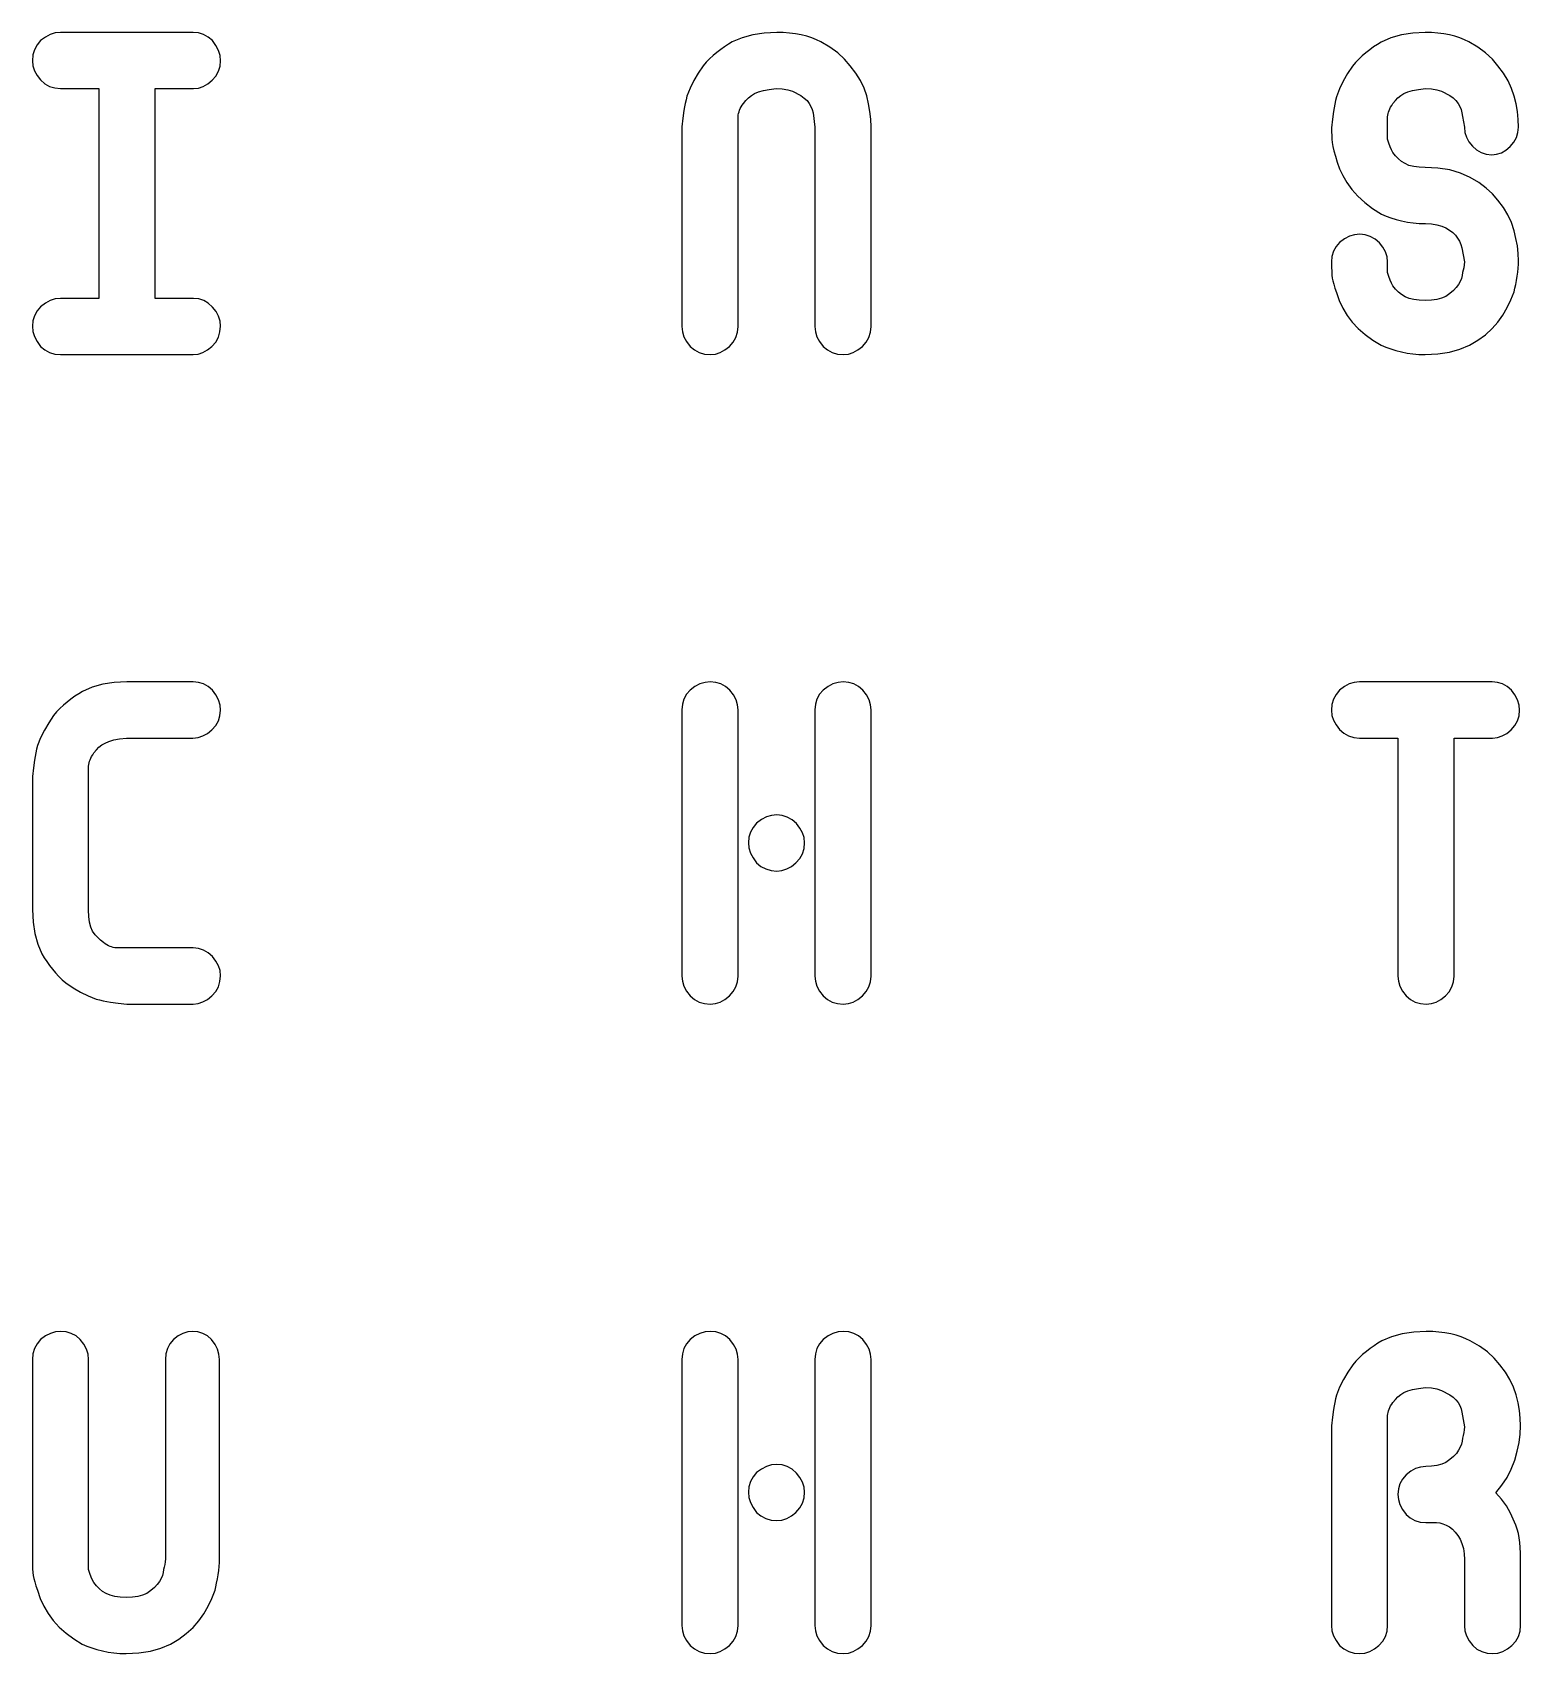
# Model space of a CAD drawing. Header units: metres. Extents: x -3 to 203, y -205 to 5.
# Drawn here: x 156.9 to 202.72, y -204.84 to -154.92 of the extents above; entities that cross this region are included whole.
import ezdxf

# ---------------------------------------------------------------- set-up
doc = ezdxf.new("R2010")
doc.units = ezdxf.units.M

msp = doc.modelspace()

# ---------------------------------------------------------------- linework, layer by layer
for p, q in [((157.151, -155.177), (157.042, -155.31)), ((157.299, -155.066), (157.151, -155.177)), ((157.45, -154.987), (157.299, -155.066)), ((157.604, -154.94), (157.45, -154.987)), ((157.762, -154.924), (157.604, -154.94)), ((161.846, -154.924), (157.762, -154.924)), ((162.013, -154.94), (161.846, -154.924)), ((162.169, -154.987), (162.013, -154.94)), ((162.312, -155.066), (162.169, -154.987)), ((162.443, -155.177), (162.312, -155.066)), ((162.552, -155.326), (162.443, -155.177)), ((178.451, -155.216), (178.332, -155.288)), ((178.751, -155.088), (178.451, -155.216)), ((179.08, -154.997), (178.751, -155.088)), ((179.436, -154.942), (179.08, -154.997)), ((179.82, -154.924), (179.436, -154.942)), ((180.019, -154.929), (179.82, -154.924)), ((180.211, -154.943), (180.019, -154.929)), ((180.396, -154.967), (180.211, -154.943)), ((180.574, -155.001), (180.396, -154.967)), ((180.742, -155.043), (180.574, -155.001)), ((180.899, -155.093), (180.742, -155.043)), ((181.043, -155.15), (180.899, -155.093)), ((181.175, -155.216), (181.043, -155.15)), ((181.457, -155.377), (181.175, -155.216)), ((198.434, -155.219), (198.316, -155.292)), ((198.731, -155.09), (198.434, -155.219)), ((199.056, -154.998), (198.731, -155.09)), ((199.408, -154.942), (199.056, -154.998)), ((199.788, -154.924), (199.408, -154.942)), ((199.984, -154.929), (199.788, -154.924)), ((200.174, -154.943), (199.984, -154.929)), ((200.357, -154.967), (200.174, -154.943)), ((200.533, -155.001), (200.357, -154.967)), ((200.7, -155.043), (200.533, -155.001)), ((200.855, -155.093), (200.7, -155.043)), ((200.997, -155.151), (200.855, -155.093)), ((201.128, -155.217), (200.997, -155.151)), ((201.407, -155.378), (201.128, -155.217)), ((156.917, -155.619), (156.901, -155.795)), ((156.963, -155.458), (156.917, -155.619)), ((157.042, -155.31), (156.963, -155.458)), ((162.63, -155.479), (162.552, -155.326)), ((162.677, -155.635), (162.63, -155.479)), ((162.693, -155.795), (162.677, -155.635)), ((177.753, -155.74), (177.651, -155.844)), ((177.861, -155.639), (177.753, -155.74)), ((177.976, -155.543), (177.861, -155.639)), ((178.095, -155.452), (177.976, -155.543)), ((178.214, -155.367), (178.095, -155.452)), ((178.332, -155.288), (178.214, -155.367)), ((181.702, -155.553), (181.457, -155.377)), ((181.911, -155.746), (181.702, -155.553)), ((182.083, -155.954), (181.911, -155.746)), ((197.743, -155.748), (197.643, -155.854)), ((197.85, -155.647), (197.743, -155.748)), ((197.964, -155.55), (197.85, -155.647)), ((198.081, -155.458), (197.964, -155.55)), ((198.199, -155.372), (198.081, -155.458)), ((198.316, -155.292), (198.199, -155.372)), ((201.649, -155.555), (201.407, -155.378)), ((201.856, -155.748), (201.649, -155.555)), ((202.026, -155.956), (201.856, -155.748)), ((156.901, -155.795), (156.917, -155.953)), ((156.917, -155.953), (156.964, -156.104)), ((156.964, -156.104), (157.042, -156.248)), ((157.042, -156.248), (157.152, -156.385)), ((162.546, -156.266), (162.628, -156.121)), ((162.628, -156.121), (162.677, -155.964)), ((162.677, -155.964), (162.693, -155.795)), ((177.405, -156.179), (177.271, -156.409)), ((177.557, -155.954), (177.405, -156.179)), ((177.651, -155.844), (177.557, -155.954)), ((182.256, -156.178), (182.083, -155.954)), ((182.399, -156.408), (182.256, -156.178)), ((197.4, -156.191), (197.267, -156.424)), ((197.55, -155.964), (197.4, -156.191)), ((197.643, -155.854), (197.55, -155.964)), ((202.197, -156.181), (202.026, -155.956)), ((202.338, -156.412), (202.197, -156.181)), ((157.152, -156.385), (157.284, -156.502)), ((157.284, -156.502), (157.431, -156.585)), ((157.431, -156.585), (157.591, -156.635)), ((157.591, -156.635), (157.765, -156.652)), ((157.765, -156.652), (158.949, -156.652)), ((158.949, -156.652), (158.949, -163.116)), ((160.677, -163.116), (160.677, -156.652)), ((160.677, -156.652), (161.856, -156.652)), ((161.856, -156.652), (162.01, -156.636)), ((162.01, -156.636), (162.158, -156.589)), ((162.158, -156.589), (162.298, -156.509)), ((162.298, -156.509), (162.432, -156.399)), ((162.432, -156.399), (162.546, -156.266)), ((177.154, -156.645), (177.055, -156.886)), ((177.271, -156.409), (177.154, -156.645)), ((179.258, -156.754), (179.408, -156.711)), ((179.408, -156.711), (179.591, -156.677)), ((179.591, -156.677), (179.806, -156.652)), ((179.806, -156.652), (179.992, -156.661)), ((179.992, -156.661), (180.16, -156.69)), ((180.16, -156.69), (180.308, -156.738)), ((180.308, -156.738), (180.561, -156.871)), ((182.511, -156.641), (182.399, -156.408)), ((182.592, -156.879), (182.511, -156.641)), ((197.151, -156.662), (197.053, -156.905)), ((197.267, -156.424), (197.151, -156.662)), ((199.252, -156.755), (199.401, -156.712)), ((199.401, -156.712), (199.582, -156.677)), ((199.582, -156.677), (199.795, -156.652)), ((199.795, -156.652), (199.98, -156.661)), ((199.98, -156.661), (200.145, -156.69)), ((200.145, -156.69), (200.292, -156.738)), ((200.292, -156.738), (200.542, -156.87)), ((202.449, -156.646), (202.338, -156.412)), ((202.53, -156.885), (202.449, -156.646)), ((176.983, -157.219), (176.964, -157.331)), ((177.004, -157.108), (176.983, -157.219)), ((177.028, -156.997), (177.004, -157.108)), ((177.055, -156.886), (177.028, -156.997)), ((178.698, -157.269), (178.725, -157.218)), ((178.725, -157.218), (178.758, -157.164)), ((178.758, -157.164), (178.797, -157.11)), ((178.797, -157.11), (178.871, -157.018)), ((178.871, -157.018), (178.953, -156.937)), ((178.953, -156.937), (179.042, -156.865)), ((179.042, -156.865), (179.14, -156.805)), ((179.14, -156.805), (179.258, -156.754)), ((180.561, -156.871), (180.666, -156.944)), ((180.666, -156.944), (180.753, -157.024)), ((180.753, -157.024), (180.822, -157.111)), ((180.822, -157.111), (180.875, -157.203)), ((180.875, -157.203), (180.915, -157.301)), ((182.65, -157.118), (182.592, -156.879)), ((182.692, -157.357), (182.65, -157.118)), ((196.982, -157.242), (196.963, -157.355)), ((197.003, -157.13), (196.982, -157.242)), ((197.027, -157.017), (197.003, -157.13)), ((197.053, -156.905), (197.027, -157.017)), ((198.697, -157.276), (198.724, -157.225)), ((198.724, -157.225), (198.757, -157.171)), ((198.757, -157.171), (198.796, -157.116)), ((198.796, -157.116), (198.869, -157.023)), ((198.869, -157.023), (198.95, -156.94)), ((198.95, -156.94), (199.038, -156.868)), ((199.038, -156.868), (199.135, -156.807)), ((199.135, -156.807), (199.252, -156.755)), ((200.542, -156.87), (200.646, -156.943)), ((200.646, -156.943), (200.733, -157.023)), ((200.733, -157.023), (200.801, -157.11)), ((200.801, -157.11), (200.853, -157.202)), ((200.853, -157.202), (200.893, -157.3)), ((202.587, -157.125), (202.53, -156.885)), ((202.628, -157.364), (202.587, -157.125)), ((176.931, -157.568), (176.901, -157.832)), ((176.964, -157.331), (176.931, -157.568)), ((178.629, -157.513), (178.637, -157.464)), ((178.629, -163.983), (178.629, -157.513)), ((178.637, -157.464), (178.648, -157.416)), ((178.648, -157.416), (178.662, -157.367)), ((178.662, -157.367), (178.678, -157.319)), ((178.678, -157.319), (178.698, -157.269)), ((180.915, -157.301), (180.941, -157.404)), ((180.941, -157.404), (180.997, -157.846)), ((182.717, -157.595), (182.692, -157.357)), ((182.725, -157.832), (182.717, -157.595)), ((196.93, -157.594), (196.901, -157.861)), ((196.963, -157.355), (196.93, -157.594)), ((198.629, -157.523), (198.637, -157.474)), ((198.629, -158.212), (198.629, -157.523)), ((198.637, -157.474), (198.648, -157.425)), ((198.648, -157.425), (198.661, -157.376)), ((198.661, -157.376), (198.677, -157.327)), ((198.677, -157.327), (198.697, -157.276)), ((200.893, -157.3), (200.919, -157.403)), ((200.919, -157.403), (200.933, -157.512)), ((200.933, -157.512), (200.997, -157.845)), ((202.653, -157.602), (202.628, -157.364)), ((202.661, -157.84), (202.653, -157.602)), ((176.901, -157.832), (176.901, -163.981)), ((180.997, -157.846), (180.997, -163.983)), ((182.725, -163.981), (182.725, -157.832)), ((196.901, -157.861), (196.903, -157.984)), ((196.903, -157.984), (196.908, -158.102)), ((196.908, -158.102), (196.916, -158.213)), ((196.916, -158.213), (196.928, -158.318)), ((198.665, -158.337), (198.629, -158.212)), ((200.997, -157.845), (201.012, -158.001)), ((201.012, -158.001), (201.058, -158.15)), ((201.058, -158.15), (201.134, -158.292)), ((202.516, -158.308), (202.597, -158.164)), ((202.597, -158.164), (202.645, -158.008)), ((202.645, -158.008), (202.661, -157.84)), ((196.928, -158.318), (196.948, -158.432)), ((196.948, -158.432), (196.978, -158.57)), ((196.978, -158.57), (197.021, -158.734)), ((197.021, -158.734), (197.074, -158.922)), ((198.705, -158.447), (198.665, -158.337)), ((198.748, -158.541), (198.705, -158.447)), ((198.795, -158.62), (198.748, -158.541)), ((198.875, -158.726), (198.795, -158.62)), ((198.964, -158.819), (198.875, -158.726)), ((201.134, -158.292), (201.24, -158.428)), ((201.24, -158.428), (201.369, -158.543)), ((201.369, -158.543), (201.511, -158.625)), ((201.511, -158.625), (201.667, -158.674)), ((201.667, -158.674), (201.836, -158.691)), ((201.836, -158.691), (201.988, -158.675)), ((201.988, -158.675), (202.133, -158.628)), ((202.133, -158.628), (202.272, -158.55)), ((202.272, -158.55), (202.404, -158.44)), ((202.404, -158.44), (202.516, -158.308)), ((197.074, -158.922), (197.147, -159.124)), ((197.147, -159.124), (197.247, -159.331)), ((199.061, -158.898), (198.964, -158.819)), ((199.167, -158.965), (199.061, -158.898)), ((199.289, -159.017), (199.167, -158.965)), ((199.433, -159.054), (199.289, -159.017)), ((199.6, -159.076), (199.433, -159.054)), ((199.789, -159.084), (199.6, -159.076)), ((200.181, -159.103), (199.789, -159.084)), ((200.542, -159.16), (200.181, -159.103)), ((200.871, -159.255), (200.542, -159.16)), ((197.247, -159.331), (197.375, -159.542)), ((197.375, -159.542), (197.531, -159.758)), ((201.17, -159.388), (200.871, -159.255)), ((201.436, -159.546), (201.17, -159.388)), ((201.667, -159.716), (201.436, -159.546)), ((201.864, -159.898), (201.667, -159.716)), ((197.531, -159.758), (197.715, -159.969)), ((197.715, -159.969), (197.928, -160.165)), ((197.928, -160.165), (198.169, -160.348)), ((202.026, -160.092), (201.864, -159.898)), ((202.197, -160.311), (202.026, -160.092)), ((198.169, -160.348), (198.439, -160.517)), ((198.439, -160.517), (198.582, -160.577)), ((198.582, -160.577), (198.733, -160.632)), ((198.733, -160.632), (198.893, -160.683)), ((198.893, -160.683), (199.062, -160.728)), ((199.062, -160.728), (199.238, -160.764)), ((202.337, -160.541), (202.197, -160.311)), ((202.445, -160.781), (202.337, -160.541)), ((197.456, -161.202), (197.303, -161.28)), ((197.612, -161.155), (197.456, -161.202)), ((197.772, -161.14), (197.612, -161.155)), ((197.941, -161.156), (197.772, -161.14)), ((198.098, -161.206), (197.941, -161.156)), ((198.243, -161.288), (198.098, -161.206)), ((199.238, -160.764), (199.419, -160.791)), ((199.419, -160.791), (199.605, -160.806)), ((199.605, -160.806), (199.797, -160.812)), ((199.797, -160.812), (199.982, -160.82)), ((199.982, -160.82), (200.148, -160.845)), ((200.148, -160.845), (200.297, -160.886)), ((200.297, -160.886), (200.427, -160.944)), ((200.427, -160.944), (200.54, -161.013)), ((200.54, -161.013), (200.638, -161.089)), ((200.638, -161.089), (200.72, -161.172)), ((200.72, -161.172), (200.787, -161.262)), ((202.523, -161.032), (202.445, -160.781)), ((202.583, -161.265), (202.523, -161.032)), ((196.964, -161.664), (196.917, -161.819)), ((197.043, -161.521), (196.964, -161.664)), ((197.154, -161.39), (197.043, -161.521)), ((197.303, -161.28), (197.154, -161.39)), ((198.376, -161.404), (198.243, -161.288)), ((198.487, -161.539), (198.376, -161.404)), ((198.566, -161.681), (198.487, -161.539)), ((198.613, -161.831), (198.566, -161.681)), ((200.787, -161.262), (200.84, -161.356)), ((200.84, -161.356), (200.882, -161.454)), ((200.882, -161.454), (200.913, -161.553)), ((200.913, -161.553), (200.997, -161.989)), ((202.626, -161.497), (202.583, -161.265)), ((202.652, -161.728), (202.626, -161.497)), ((202.661, -161.957), (202.652, -161.728)), ((196.917, -161.819), (196.901, -161.987)), ((196.901, -161.987), (196.903, -162.149)), ((196.903, -162.149), (196.908, -162.287)), ((198.629, -161.987), (198.613, -161.831)), ((198.629, -162.321), (198.629, -161.987)), ((200.981, -162.169), (200.961, -162.248)), ((200.993, -162.082), (200.981, -162.169)), ((200.997, -161.989), (200.993, -162.082)), ((202.637, -162.303), (202.65, -162.179)), ((202.65, -162.179), (202.658, -162.064)), ((202.658, -162.064), (202.661, -161.957)), ((196.908, -162.287), (196.916, -162.401)), ((196.916, -162.401), (196.928, -162.492)), ((196.928, -162.492), (196.946, -162.578)), ((196.946, -162.578), (196.973, -162.68)), ((196.973, -162.68), (197.009, -162.799)), ((198.665, -162.444), (198.629, -162.321)), ((198.705, -162.553), (198.665, -162.444)), ((198.749, -162.645), (198.705, -162.553)), ((198.796, -162.723), (198.749, -162.645)), ((198.876, -162.827), (198.796, -162.723)), ((200.815, -162.688), (200.746, -162.781)), ((200.867, -162.595), (200.815, -162.688)), ((200.903, -162.502), (200.867, -162.595)), ((200.925, -162.411), (200.903, -162.502)), ((200.933, -162.321), (200.925, -162.411)), ((200.961, -162.248), (200.933, -162.321)), ((202.549, -162.802), (202.574, -162.687)), ((202.574, -162.687), (202.598, -162.564)), ((202.598, -162.564), (202.619, -162.434)), ((202.619, -162.434), (202.637, -162.303)), ((157.451, -163.179), (157.3, -163.258)), ((157.606, -163.132), (157.451, -163.179)), ((157.765, -163.116), (157.606, -163.132)), ((158.949, -163.116), (157.765, -163.116)), ((161.856, -163.116), (160.677, -163.116)), ((162.021, -163.132), (161.856, -163.116)), ((162.175, -163.182), (162.021, -163.132)), ((162.316, -163.266), (162.175, -163.182)), ((197.009, -162.799), (197.053, -162.935)), ((197.053, -162.935), (197.141, -163.181)), ((197.141, -163.181), (197.251, -163.415)), ((198.965, -162.918), (198.876, -162.827)), ((199.063, -162.996), (198.965, -162.918)), ((199.17, -163.062), (199.063, -162.996)), ((199.292, -163.113), (199.17, -163.062)), ((199.437, -163.15), (199.292, -163.113)), ((199.605, -163.172), (199.437, -163.15)), ((199.795, -163.18), (199.605, -163.172)), ((199.98, -163.172), (199.795, -163.18)), ((200.145, -163.148), (199.98, -163.172)), ((200.292, -163.109), (200.145, -163.148)), ((200.419, -163.055), (200.292, -163.109)), ((200.548, -162.964), (200.419, -163.055)), ((200.657, -162.873), (200.548, -162.964)), ((200.746, -162.781), (200.657, -162.873)), ((202.315, -163.398), (202.429, -163.16)), ((202.429, -163.16), (202.523, -162.91)), ((202.523, -162.91), (202.549, -162.802)), ((156.964, -163.646), (156.917, -163.803)), ((157.042, -163.501), (156.964, -163.646)), ((157.152, -163.369), (157.042, -163.501)), ((157.3, -163.258), (157.152, -163.369)), ((162.446, -163.383), (162.316, -163.266)), ((162.554, -163.52), (162.446, -163.383)), ((162.631, -163.664), (162.554, -163.52)), ((162.677, -163.815), (162.631, -163.664)), ((197.251, -163.415), (197.386, -163.638)), ((197.386, -163.638), (197.543, -163.849)), ((202.025, -163.843), (202.18, -163.626)), ((202.18, -163.626), (202.315, -163.398)), ((156.917, -163.803), (156.901, -163.973)), ((156.901, -163.973), (156.917, -164.132)), ((156.917, -164.132), (156.963, -164.289)), ((162.627, -164.31), (162.676, -164.148)), ((162.676, -164.148), (162.693, -163.973)), ((162.693, -163.973), (162.677, -163.815)), ((176.901, -163.981), (176.917, -164.139)), ((176.917, -164.139), (176.964, -164.294)), ((178.562, -164.316), (178.612, -164.156)), ((178.612, -164.156), (178.629, -163.983)), ((180.997, -163.983), (181.013, -164.141)), ((181.013, -164.141), (181.06, -164.295)), ((182.658, -164.315), (182.708, -164.155)), ((182.708, -164.155), (182.725, -163.981)), ((197.543, -163.849), (197.726, -164.046)), ((197.726, -164.046), (197.935, -164.23)), ((197.935, -164.23), (198.171, -164.401)), ((201.407, -164.401), (201.64, -164.231)), ((201.64, -164.231), (201.846, -164.045)), ((201.846, -164.045), (202.025, -163.843)), ((156.963, -164.289), (157.042, -164.441)), ((157.042, -164.441), (157.151, -164.591)), ((157.151, -164.591), (157.283, -164.701)), ((157.283, -164.701), (157.429, -164.78)), ((162.151, -164.78), (162.293, -164.701)), ((162.293, -164.701), (162.429, -164.591)), ((162.429, -164.591), (162.544, -164.457)), ((162.544, -164.457), (162.627, -164.31)), ((176.964, -164.294), (177.043, -164.446)), ((177.043, -164.446), (177.154, -164.594)), ((177.154, -164.594), (177.287, -164.703)), ((177.287, -164.703), (177.435, -164.781)), ((178.081, -164.781), (178.225, -164.703)), ((178.225, -164.703), (178.362, -164.594)), ((178.362, -164.594), (178.479, -164.462)), ((178.479, -164.462), (178.562, -164.316)), ((181.06, -164.295), (181.139, -164.446)), ((181.139, -164.446), (181.25, -164.594)), ((181.25, -164.594), (181.383, -164.703)), ((181.383, -164.703), (181.531, -164.781)), ((182.177, -164.781), (182.321, -164.703)), ((182.321, -164.703), (182.458, -164.594)), ((182.458, -164.594), (182.575, -164.461)), ((182.575, -164.461), (182.658, -164.315)), ((198.171, -164.401), (198.434, -164.558)), ((198.434, -164.558), (198.576, -164.616)), ((198.576, -164.616), (198.727, -164.67)), ((198.727, -164.67), (198.887, -164.718)), ((198.887, -164.718), (199.055, -164.762)), ((200.535, -164.771), (200.858, -164.681)), ((200.858, -164.681), (201.148, -164.554)), ((201.148, -164.554), (201.407, -164.401)), ((157.429, -164.78), (157.588, -164.828)), ((157.588, -164.828), (157.762, -164.844)), ((157.762, -164.844), (161.846, -164.844)), ((161.846, -164.844), (162.002, -164.828)), ((162.002, -164.828), (162.151, -164.78)), ((177.435, -164.781), (177.596, -164.828)), ((177.596, -164.828), (177.772, -164.844)), ((177.772, -164.844), (177.93, -164.828)), ((177.93, -164.828), (178.081, -164.781)), ((181.531, -164.781), (181.692, -164.828)), ((181.692, -164.828), (181.868, -164.844)), ((181.868, -164.844), (182.026, -164.828)), ((182.026, -164.828), (182.177, -164.781)), ((199.055, -164.762), (199.23, -164.798)), ((199.23, -164.798), (199.411, -164.823)), ((199.411, -164.823), (199.597, -164.839)), ((199.597, -164.839), (199.788, -164.844)), ((199.788, -164.844), (200.178, -164.826)), ((200.178, -164.826), (200.535, -164.771)), ((158.443, -175.216), (158.325, -175.288)), ((158.741, -175.088), (158.443, -175.216)), ((159.068, -174.997), (158.741, -175.088)), ((159.422, -174.942), (159.068, -174.997)), ((159.804, -174.924), (159.422, -174.942)), ((161.846, -174.924), (159.804, -174.924)), ((162.013, -174.94), (161.846, -174.924)), ((162.169, -174.987), (162.013, -174.94)), ((162.312, -175.066), (162.169, -174.987)), ((162.443, -175.177), (162.312, -175.066)), ((162.552, -175.326), (162.443, -175.177)), ((177.154, -175.174), (177.043, -175.306)), ((177.303, -175.064), (177.154, -175.174)), ((177.456, -174.986), (177.303, -175.064)), ((177.612, -174.939), (177.456, -174.986)), ((177.772, -174.924), (177.612, -174.939)), ((177.941, -174.939), (177.772, -174.924)), ((178.098, -174.986), (177.941, -174.939)), ((178.243, -175.064), (178.098, -174.986)), ((178.376, -175.174), (178.243, -175.064)), ((178.487, -175.322), (178.376, -175.174)), ((181.25, -175.174), (181.139, -175.306)), ((181.399, -175.064), (181.25, -175.174)), ((181.552, -174.986), (181.399, -175.064)), ((181.708, -174.939), (181.552, -174.986)), ((181.868, -174.924), (181.708, -174.939)), ((182.037, -174.939), (181.868, -174.924)), ((182.194, -174.986), (182.037, -174.939)), ((182.339, -175.064), (182.194, -174.986)), ((182.472, -175.174), (182.339, -175.064)), ((182.583, -175.322), (182.472, -175.174)), ((197.151, -175.177), (197.042, -175.31)), ((197.299, -175.066), (197.151, -175.177)), ((197.45, -174.987), (197.299, -175.066)), ((197.604, -174.94), (197.45, -174.987)), ((197.762, -174.924), (197.604, -174.94)), ((201.846, -174.924), (197.762, -174.924)), ((202.013, -174.94), (201.846, -174.924)), ((202.169, -174.987), (202.013, -174.94)), ((202.312, -175.066), (202.169, -174.987)), ((202.443, -175.177), (202.312, -175.066)), ((202.552, -175.326), (202.443, -175.177)), ((157.855, -175.639), (157.748, -175.74)), ((157.97, -175.543), (157.855, -175.639)), ((158.088, -175.452), (157.97, -175.543)), ((158.207, -175.367), (158.088, -175.452)), ((158.325, -175.288), (158.207, -175.367)), ((162.63, -175.479), (162.552, -175.326)), ((162.677, -175.635), (162.63, -175.479)), ((162.693, -175.795), (162.677, -175.635)), ((176.917, -175.613), (176.901, -175.787)), ((176.964, -175.453), (176.917, -175.613)), ((177.043, -175.306), (176.964, -175.453)), ((178.566, -175.474), (178.487, -175.322)), ((178.613, -175.628), (178.566, -175.474)), ((178.629, -175.787), (178.613, -175.628)), ((181.013, -175.613), (180.997, -175.787)), ((181.06, -175.453), (181.013, -175.613)), ((181.139, -175.306), (181.06, -175.453)), ((182.662, -175.474), (182.583, -175.322)), ((182.709, -175.628), (182.662, -175.474)), ((182.725, -175.787), (182.709, -175.628)), ((196.917, -175.619), (196.901, -175.795)), ((196.963, -175.458), (196.917, -175.619)), ((197.042, -175.31), (196.963, -175.458)), ((202.63, -175.479), (202.552, -175.326)), ((202.677, -175.635), (202.63, -175.479)), ((202.693, -175.795), (202.677, -175.635)), ((157.403, -176.179), (157.269, -176.409)), ((157.554, -175.954), (157.403, -176.179)), ((157.647, -175.844), (157.554, -175.954)), ((157.748, -175.74), (157.647, -175.844)), ((162.544, -176.266), (162.627, -176.121)), ((162.627, -176.121), (162.676, -175.964)), ((162.676, -175.964), (162.693, -175.795)), ((176.901, -175.787), (176.901, -183.981)), ((178.629, -183.981), (178.629, -175.787)), ((180.997, -175.787), (180.997, -183.981)), ((182.725, -183.981), (182.725, -175.787)), ((196.901, -175.795), (196.917, -175.953)), ((196.917, -175.953), (196.964, -176.104)), ((196.964, -176.104), (197.042, -176.248)), ((202.546, -176.266), (202.628, -176.121)), ((202.628, -176.121), (202.677, -175.964)), ((202.677, -175.964), (202.693, -175.795)), ((157.153, -176.645), (157.054, -176.886)), ((157.269, -176.409), (157.153, -176.645)), ((159.254, -176.754), (159.403, -176.711)), ((159.403, -176.711), (159.584, -176.677)), ((159.584, -176.677), (159.798, -176.652)), ((159.798, -176.652), (161.844, -176.652)), ((161.844, -176.652), (162, -176.636)), ((162, -176.636), (162.15, -176.589)), ((162.15, -176.589), (162.292, -176.509)), ((162.292, -176.509), (162.428, -176.399)), ((162.428, -176.399), (162.544, -176.266)), ((197.042, -176.248), (197.152, -176.385)), ((197.152, -176.385), (197.284, -176.502)), ((197.284, -176.502), (197.431, -176.585)), ((197.431, -176.585), (197.591, -176.635)), ((197.591, -176.635), (197.765, -176.652)), ((197.765, -176.652), (198.949, -176.652)), ((198.949, -176.652), (198.949, -183.983)), ((200.677, -183.983), (200.677, -176.652)), ((200.677, -176.652), (201.856, -176.652)), ((201.856, -176.652), (202.01, -176.636)), ((202.01, -176.636), (202.158, -176.589)), ((202.158, -176.589), (202.298, -176.509)), ((202.298, -176.509), (202.432, -176.399)), ((202.432, -176.399), (202.546, -176.266)), ((157.003, -177.108), (156.982, -177.219)), ((157.027, -176.997), (157.003, -177.108)), ((157.054, -176.886), (157.027, -176.997)), ((158.725, -177.219), (158.757, -177.165)), ((158.757, -177.165), (158.796, -177.111)), ((158.796, -177.111), (158.869, -177.019)), ((158.869, -177.019), (158.951, -176.937)), ((158.951, -176.937), (159.04, -176.866)), ((159.04, -176.866), (159.137, -176.805)), ((159.137, -176.805), (159.254, -176.754)), ((156.93, -177.568), (156.901, -177.832)), ((156.963, -177.331), (156.93, -177.568)), ((156.982, -177.219), (156.963, -177.331)), ((158.629, -177.514), (158.637, -177.465)), ((158.629, -181.948), (158.629, -177.514)), ((158.637, -177.465), (158.648, -177.417)), ((158.648, -177.417), (158.662, -177.368)), ((158.662, -177.368), (158.678, -177.32)), ((158.678, -177.32), (158.698, -177.27)), ((158.698, -177.27), (158.725, -177.219)), ((156.901, -177.832), (156.901, -181.936)), ((179.351, -179.162), (179.202, -179.273)), ((179.504, -179.083), (179.351, -179.162)), ((179.66, -179.036), (179.504, -179.083)), ((179.82, -179.02), (179.66, -179.036)), ((179.989, -179.036), (179.82, -179.02)), ((180.146, -179.087), (179.989, -179.036)), ((180.291, -179.17), (180.146, -179.087)), ((180.424, -179.287), (180.291, -179.17)), ((178.965, -179.707), (178.949, -179.877)), ((179.012, -179.55), (178.965, -179.707)), ((179.091, -179.405), (179.012, -179.55)), ((179.202, -179.273), (179.091, -179.405)), ((180.535, -179.424), (180.424, -179.287)), ((180.614, -179.568), (180.535, -179.424)), ((180.661, -179.719), (180.614, -179.568)), ((178.949, -179.877), (178.965, -180.036)), ((178.965, -180.036), (179.012, -180.193)), ((179.012, -180.193), (179.091, -180.345)), ((180.61, -180.214), (180.66, -180.052)), ((180.66, -180.052), (180.677, -179.877)), ((180.677, -179.877), (180.661, -179.719)), ((179.091, -180.345), (179.202, -180.495)), ((179.202, -180.495), (179.335, -180.605)), ((179.335, -180.605), (179.483, -180.684)), ((179.483, -180.684), (179.644, -180.732)), ((179.978, -180.732), (180.129, -180.684)), ((180.129, -180.684), (180.273, -180.605)), ((180.273, -180.605), (180.41, -180.495)), ((180.41, -180.495), (180.527, -180.361)), ((180.527, -180.361), (180.61, -180.214)), ((179.644, -180.732), (179.82, -180.748)), ((179.82, -180.748), (179.978, -180.732)), ((156.901, -181.936), (156.919, -182.318)), ((158.637, -182.145), (158.629, -181.948)), ((158.66, -182.32), (158.637, -182.145)), ((156.919, -182.318), (156.974, -182.673)), ((156.974, -182.673), (157.065, -183)), ((158.699, -182.472), (158.66, -182.32)), ((158.753, -182.602), (158.699, -182.472)), ((158.831, -182.707), (158.753, -182.602)), ((158.912, -182.799), (158.831, -182.707)), ((157.065, -183), (157.193, -183.3)), ((158.997, -182.88), (158.912, -182.799)), ((159.085, -182.949), (158.997, -182.88)), ((159.139, -182.988), (159.085, -182.949)), ((159.192, -183.02), (159.139, -182.988)), ((159.243, -183.047), (159.192, -183.02)), ((159.292, -183.068), (159.243, -183.047)), ((159.34, -183.083), (159.292, -183.068)), ((159.389, -183.097), (159.34, -183.083)), ((159.437, -183.107), (159.389, -183.097)), ((159.486, -183.116), (159.437, -183.107)), ((161.85, -183.116), (159.486, -183.116)), ((162.016, -183.132), (161.85, -183.116)), ((162.171, -183.182), (162.016, -183.132)), ((162.313, -183.266), (162.171, -183.182)), ((157.193, -183.3), (157.265, -183.418)), ((157.265, -183.418), (157.344, -183.536)), ((157.344, -183.536), (157.428, -183.654)), ((157.428, -183.654), (157.519, -183.773)), ((162.444, -183.383), (162.313, -183.266)), ((162.553, -183.52), (162.444, -183.383)), ((162.631, -183.664), (162.553, -183.52)), ((162.677, -183.815), (162.631, -183.664)), ((157.519, -183.773), (157.615, -183.887)), ((157.615, -183.887), (157.715, -183.995)), ((157.715, -183.995), (157.82, -184.096)), ((157.82, -184.096), (157.929, -184.19)), ((157.929, -184.19), (158.154, -184.341)), ((162.627, -184.31), (162.676, -184.148)), ((162.676, -184.148), (162.693, -183.973)), ((162.693, -183.973), (162.677, -183.815)), ((176.901, -183.981), (176.917, -184.139)), ((176.917, -184.139), (176.964, -184.294)), ((178.562, -184.315), (178.612, -184.155)), ((178.612, -184.155), (178.629, -183.981)), ((180.997, -183.981), (181.013, -184.139)), ((181.013, -184.139), (181.06, -184.294)), ((182.658, -184.315), (182.708, -184.155)), ((182.708, -184.155), (182.725, -183.981)), ((198.949, -183.983), (198.965, -184.141)), ((198.965, -184.141), (199.012, -184.295)), ((200.61, -184.316), (200.66, -184.156)), ((200.66, -184.156), (200.677, -183.983)), ((158.154, -184.341), (158.383, -184.475)), ((158.383, -184.475), (158.619, -184.592)), ((158.619, -184.592), (158.859, -184.691)), ((158.859, -184.691), (158.97, -184.717)), ((162.151, -184.78), (162.293, -184.701)), ((162.293, -184.701), (162.429, -184.591)), ((162.429, -184.591), (162.544, -184.457)), ((162.544, -184.457), (162.627, -184.31)), ((176.964, -184.294), (177.043, -184.446)), ((177.043, -184.446), (177.154, -184.594)), ((177.154, -184.594), (177.287, -184.703)), ((177.287, -184.703), (177.435, -184.781)), ((178.081, -184.781), (178.225, -184.703)), ((178.225, -184.703), (178.362, -184.594)), ((178.362, -184.594), (178.479, -184.461)), ((178.479, -184.461), (178.562, -184.315)), ((181.06, -184.294), (181.139, -184.446)), ((181.139, -184.446), (181.25, -184.594)), ((181.25, -184.594), (181.383, -184.703)), ((181.383, -184.703), (181.531, -184.781)), ((182.177, -184.781), (182.321, -184.703)), ((182.321, -184.703), (182.458, -184.594)), ((182.458, -184.594), (182.575, -184.461)), ((182.575, -184.461), (182.658, -184.315)), ((199.012, -184.295), (199.091, -184.446)), ((199.091, -184.446), (199.202, -184.594)), ((199.202, -184.594), (199.335, -184.703)), ((199.335, -184.703), (199.483, -184.781)), ((200.129, -184.781), (200.273, -184.703)), ((200.273, -184.703), (200.41, -184.594)), ((200.41, -184.594), (200.527, -184.462)), ((200.527, -184.462), (200.61, -184.316)), ((158.97, -184.717), (159.082, -184.741)), ((159.082, -184.741), (159.193, -184.763)), ((159.193, -184.763), (159.304, -184.782)), ((159.304, -184.782), (159.54, -184.814)), ((159.54, -184.814), (159.804, -184.844)), ((159.804, -184.844), (161.846, -184.844)), ((161.846, -184.844), (162.002, -184.828)), ((162.002, -184.828), (162.151, -184.78)), ((177.435, -184.781), (177.596, -184.828)), ((177.596, -184.828), (177.772, -184.844)), ((177.772, -184.844), (177.93, -184.828)), ((177.93, -184.828), (178.081, -184.781)), ((181.531, -184.781), (181.692, -184.828)), ((181.692, -184.828), (181.868, -184.844)), ((181.868, -184.844), (182.026, -184.828)), ((182.026, -184.828), (182.177, -184.781)), ((199.483, -184.781), (199.644, -184.828)), ((199.644, -184.828), (199.82, -184.844)), ((199.82, -184.844), (199.978, -184.828)), ((199.978, -184.828), (200.129, -184.781)), ((157.154, -195.174), (157.043, -195.306)), ((157.303, -195.064), (157.154, -195.174)), ((157.456, -194.986), (157.303, -195.064)), ((157.612, -194.939), (157.456, -194.986)), ((157.772, -194.924), (157.612, -194.939)), ((157.941, -194.939), (157.772, -194.924)), ((158.098, -194.986), (157.941, -194.939)), ((158.243, -195.064), (158.098, -194.986)), ((158.376, -195.174), (158.243, -195.064)), ((158.487, -195.321), (158.376, -195.174)), ((161.241, -195.174), (161.134, -195.306)), ((161.385, -195.064), (161.241, -195.174)), ((161.532, -194.986), (161.385, -195.064)), ((161.682, -194.939), (161.532, -194.986)), ((161.836, -194.924), (161.682, -194.939)), ((161.999, -194.939), (161.836, -194.924)), ((162.15, -194.986), (161.999, -194.939)), ((162.289, -195.064), (162.15, -194.986)), ((162.417, -195.174), (162.289, -195.064)), ((162.524, -195.322), (162.417, -195.174)), ((177.154, -195.174), (177.043, -195.306)), ((177.303, -195.064), (177.154, -195.174)), ((177.456, -194.986), (177.303, -195.064)), ((177.612, -194.939), (177.456, -194.986)), ((177.772, -194.924), (177.612, -194.939)), ((177.941, -194.939), (177.772, -194.924)), ((178.098, -194.986), (177.941, -194.939)), ((178.243, -195.064), (178.098, -194.986)), ((178.376, -195.174), (178.243, -195.064)), ((178.487, -195.322), (178.376, -195.174)), ((181.25, -195.174), (181.139, -195.306)), ((181.399, -195.064), (181.25, -195.174)), ((181.552, -194.986), (181.399, -195.064)), ((181.708, -194.939), (181.552, -194.986)), ((181.868, -194.924), (181.708, -194.939)), ((182.037, -194.939), (181.868, -194.924)), ((182.194, -194.986), (182.037, -194.939)), ((182.339, -195.064), (182.194, -194.986)), ((182.472, -195.174), (182.339, -195.064)), ((182.583, -195.322), (182.472, -195.174)), ((198.751, -195.088), (198.451, -195.216)), ((199.08, -194.997), (198.751, -195.088)), ((199.436, -194.942), (199.08, -194.997)), ((199.82, -194.924), (199.436, -194.942)), ((200.019, -194.929), (199.82, -194.924)), ((200.211, -194.943), (200.019, -194.929)), ((200.396, -194.967), (200.211, -194.943)), ((200.574, -195.001), (200.396, -194.967)), ((200.742, -195.043), (200.574, -195.001)), ((200.899, -195.093), (200.742, -195.043)), ((201.043, -195.15), (200.899, -195.093)), ((201.175, -195.216), (201.043, -195.15)), ((156.917, -195.613), (156.901, -195.787)), ((156.964, -195.453), (156.917, -195.613)), ((157.043, -195.306), (156.964, -195.453)), ((158.566, -195.473), (158.487, -195.321)), ((158.613, -195.627), (158.566, -195.473)), ((158.629, -195.785), (158.613, -195.627)), ((161.012, -195.611), (160.997, -195.785)), ((161.058, -195.452), (161.012, -195.611)), ((161.134, -195.306), (161.058, -195.452)), ((162.6, -195.474), (162.524, -195.322)), ((162.646, -195.628), (162.6, -195.474)), ((162.661, -195.787), (162.646, -195.628)), ((176.917, -195.613), (176.901, -195.787)), ((176.964, -195.453), (176.917, -195.613)), ((177.043, -195.306), (176.964, -195.453)), ((178.566, -195.474), (178.487, -195.322)), ((178.613, -195.628), (178.566, -195.474)), ((178.629, -195.787), (178.613, -195.628)), ((181.013, -195.613), (180.997, -195.787)), ((181.06, -195.453), (181.013, -195.613)), ((181.139, -195.306), (181.06, -195.453)), ((182.662, -195.474), (182.583, -195.322)), ((182.709, -195.628), (182.662, -195.474)), ((182.725, -195.787), (182.709, -195.628)), ((197.861, -195.639), (197.753, -195.74)), ((197.976, -195.543), (197.861, -195.639)), ((198.095, -195.452), (197.976, -195.543)), ((198.214, -195.367), (198.095, -195.452)), ((198.332, -195.288), (198.214, -195.367)), ((198.451, -195.216), (198.332, -195.288)), ((201.457, -195.377), (201.175, -195.216)), ((201.702, -195.553), (201.457, -195.377)), ((201.911, -195.746), (201.702, -195.553)), ((156.901, -195.787), (156.901, -201.936)), ((158.629, -202.255), (158.629, -195.785)), ((160.997, -195.785), (160.997, -201.922)), ((162.661, -201.936), (162.661, -195.787)), ((176.901, -195.787), (176.901, -203.981)), ((178.629, -203.981), (178.629, -195.787)), ((180.997, -195.787), (180.997, -203.981)), ((182.725, -203.981), (182.725, -195.787)), ((197.405, -196.179), (197.271, -196.409)), ((197.557, -195.954), (197.405, -196.179)), ((197.651, -195.844), (197.557, -195.954)), ((197.753, -195.74), (197.651, -195.844)), ((202.083, -195.954), (201.911, -195.746)), ((202.256, -196.178), (202.083, -195.954)), ((202.399, -196.408), (202.256, -196.178)), ((197.154, -196.645), (197.055, -196.886)), ((197.271, -196.409), (197.154, -196.645)), ((199.401, -196.711), (199.582, -196.677)), ((199.582, -196.677), (199.795, -196.652)), ((199.795, -196.652), (199.98, -196.661)), ((199.98, -196.661), (200.145, -196.691)), ((202.511, -196.641), (202.399, -196.408)), ((202.592, -196.879), (202.511, -196.641)), ((197.004, -197.108), (196.983, -197.219)), ((197.028, -196.997), (197.004, -197.108)), ((197.055, -196.886), (197.028, -196.997)), ((198.724, -197.218), (198.757, -197.164)), ((198.757, -197.164), (198.796, -197.11)), ((198.796, -197.11), (198.869, -197.018)), ((198.869, -197.018), (198.95, -196.937)), ((198.95, -196.937), (199.038, -196.865)), ((199.038, -196.865), (199.135, -196.805)), ((199.135, -196.805), (199.252, -196.754)), ((199.252, -196.754), (199.401, -196.711)), ((200.145, -196.691), (200.292, -196.739)), ((200.292, -196.739), (200.542, -196.873)), ((200.542, -196.873), (200.646, -196.947)), ((200.646, -196.947), (200.733, -197.028)), ((200.733, -197.028), (200.801, -197.116)), ((200.801, -197.116), (200.853, -197.209)), ((202.65, -197.118), (202.592, -196.879)), ((202.692, -197.357), (202.65, -197.118)), ((196.931, -197.568), (196.901, -197.832)), ((196.964, -197.331), (196.931, -197.568)), ((196.983, -197.219), (196.964, -197.331)), ((198.629, -197.513), (198.637, -197.464)), ((198.629, -203.983), (198.629, -197.513)), ((198.637, -197.464), (198.648, -197.416)), ((198.648, -197.416), (198.661, -197.367)), ((198.661, -197.367), (198.677, -197.319)), ((198.677, -197.319), (198.697, -197.269)), ((198.697, -197.269), (198.724, -197.218)), ((200.853, -197.209), (200.893, -197.309)), ((200.893, -197.309), (200.919, -197.413)), ((200.919, -197.413), (200.933, -197.523)), ((200.933, -197.523), (200.997, -197.861)), ((202.717, -197.595), (202.692, -197.357)), ((202.725, -197.832), (202.717, -197.595)), ((196.901, -197.832), (196.901, -203.981)), ((200.961, -198.126), (200.933, -198.212)), ((200.981, -198.04), (200.961, -198.126)), ((200.993, -197.951), (200.981, -198.04)), ((200.997, -197.861), (200.993, -197.951)), ((202.68, -198.347), (202.714, -198.086)), ((202.714, -198.086), (202.725, -197.832)), ((200.747, -198.679), (200.659, -198.773)), ((200.816, -198.585), (200.747, -198.679)), ((200.867, -198.49), (200.816, -198.585)), ((200.904, -198.397), (200.867, -198.49)), ((200.926, -198.304), (200.904, -198.397)), ((200.933, -198.212), (200.926, -198.304)), ((202.544, -198.89), (202.623, -198.615)), ((202.623, -198.615), (202.68, -198.347)), ((179.351, -199.162), (179.202, -199.273)), ((179.504, -199.083), (179.351, -199.162)), ((179.66, -199.036), (179.504, -199.083)), ((179.82, -199.02), (179.66, -199.036)), ((179.989, -199.036), (179.82, -199.02)), ((180.146, -199.087), (179.989, -199.036)), ((180.291, -199.17), (180.146, -199.087)), ((180.424, -199.287), (180.291, -199.17)), ((199.493, -199.147), (199.343, -199.226)), ((199.646, -199.1), (199.493, -199.147)), ((199.803, -199.084), (199.646, -199.1)), ((199.986, -199.076), (199.803, -199.084)), ((200.151, -199.052), (199.986, -199.076)), ((200.296, -199.012), (200.151, -199.052)), ((200.423, -198.957), (200.296, -199.012)), ((200.551, -198.865), (200.423, -198.957)), ((200.659, -198.773), (200.551, -198.865)), ((202.308, -199.418), (202.44, -199.161)), ((202.44, -199.161), (202.544, -198.89)), ((179.012, -199.55), (178.965, -199.707)), ((179.091, -199.405), (179.012, -199.55)), ((179.202, -199.273), (179.091, -199.405)), ((180.535, -199.424), (180.424, -199.287)), ((180.614, -199.568), (180.535, -199.424)), ((180.661, -199.719), (180.614, -199.568)), ((199.011, -199.614), (198.964, -199.771)), ((199.088, -199.469), (199.011, -199.614)), ((199.197, -199.337), (199.088, -199.469)), ((199.343, -199.226), (199.197, -199.337)), ((201.961, -199.891), (202.148, -199.661)), ((202.148, -199.661), (202.308, -199.418)), ((178.965, -199.707), (178.949, -199.877)), ((178.949, -199.877), (178.965, -200.036)), ((178.965, -200.036), (179.012, -200.193)), ((180.61, -200.214), (180.66, -200.052)), ((180.66, -200.052), (180.677, -199.877)), ((180.677, -199.877), (180.661, -199.719)), ((198.964, -199.771), (198.949, -199.941)), ((198.949, -199.941), (198.964, -200.1)), ((198.964, -200.1), (199.011, -200.257)), ((202.136, -200.086), (201.961, -199.891)), ((202.287, -200.294), (202.136, -200.086)), ((179.012, -200.193), (179.091, -200.345)), ((179.091, -200.345), (179.202, -200.495)), ((179.202, -200.495), (179.335, -200.605)), ((179.335, -200.605), (179.483, -200.684)), ((180.129, -200.684), (180.273, -200.605)), ((180.273, -200.605), (180.41, -200.495)), ((180.41, -200.495), (180.527, -200.361)), ((180.527, -200.361), (180.61, -200.214)), ((199.011, -200.257), (199.089, -200.409)), ((199.089, -200.409), (199.198, -200.559)), ((199.198, -200.559), (199.329, -200.669)), ((199.329, -200.669), (199.474, -200.748)), ((202.414, -200.517), (202.287, -200.294)), ((202.574, -200.886), (202.414, -200.517)), ((179.483, -200.684), (179.644, -200.732)), ((179.644, -200.732), (179.82, -200.748)), ((179.82, -200.748), (179.978, -200.732)), ((179.978, -200.732), (180.129, -200.684)), ((199.474, -200.748), (199.633, -200.796)), ((199.633, -200.796), (199.806, -200.812)), ((199.806, -200.812), (200.138, -200.812)), ((200.138, -200.812), (200.236, -200.82)), ((200.236, -200.82), (200.335, -200.845)), ((200.335, -200.845), (200.433, -200.886)), ((200.433, -200.886), (200.532, -200.944)), ((200.532, -200.944), (200.626, -201.017)), ((200.626, -201.017), (200.713, -201.104)), ((200.713, -201.104), (200.792, -201.207)), ((202.621, -201.018), (202.574, -200.886)), ((202.657, -201.15), (202.621, -201.018)), ((202.683, -201.283), (202.657, -201.15)), ((200.792, -201.207), (200.863, -201.325)), ((200.863, -201.325), (200.921, -201.457)), ((200.921, -201.457), (200.963, -201.605)), ((200.963, -201.605), (200.988, -201.769)), ((202.701, -201.423), (202.683, -201.283)), ((202.714, -201.578), (202.701, -201.423)), ((202.722, -201.749), (202.714, -201.578)), ((156.901, -201.936), (156.903, -202.098)), ((156.903, -202.098), (156.908, -202.237)), ((160.981, -202.102), (160.961, -202.182)), ((160.993, -202.015), (160.981, -202.102)), ((160.997, -201.922), (160.993, -202.015)), ((162.637, -202.284), (162.65, -202.16)), ((162.65, -202.16), (162.658, -202.044)), ((162.658, -202.044), (162.661, -201.936)), ((200.988, -201.769), (200.997, -201.948)), ((200.997, -201.948), (200.997, -203.985)), ((202.725, -201.936), (202.722, -201.749)), ((202.725, -203.981), (202.725, -201.936)), ((156.908, -202.237), (156.916, -202.352)), ((156.916, -202.352), (156.928, -202.444)), ((156.928, -202.444), (156.946, -202.532)), ((156.946, -202.532), (156.973, -202.637)), ((156.973, -202.637), (157.009, -202.758)), ((158.665, -202.379), (158.629, -202.255)), ((158.705, -202.487), (158.665, -202.379)), ((158.749, -202.58), (158.705, -202.487)), ((158.796, -202.658), (158.749, -202.58)), ((158.876, -202.762), (158.796, -202.658)), ((160.815, -202.624), (160.746, -202.717)), ((160.867, -202.53), (160.815, -202.624)), ((160.903, -202.438), (160.867, -202.53)), ((160.925, -202.346), (160.903, -202.438)), ((160.933, -202.255), (160.925, -202.346)), ((160.961, -202.182), (160.933, -202.255)), ((162.549, -202.787), (162.574, -202.671)), ((162.574, -202.671), (162.598, -202.547)), ((162.598, -202.547), (162.619, -202.416)), ((162.619, -202.416), (162.637, -202.284)), ((157.009, -202.758), (157.053, -202.896)), ((157.053, -202.896), (157.141, -203.147)), ((157.141, -203.147), (157.251, -203.386)), ((158.965, -202.854), (158.876, -202.762)), ((159.063, -202.932), (158.965, -202.854)), ((159.17, -202.998), (159.063, -202.932)), ((159.292, -203.049), (159.17, -202.998)), ((159.437, -203.086), (159.292, -203.049)), ((159.605, -203.108), (159.437, -203.086)), ((159.795, -203.116), (159.605, -203.108)), ((159.98, -203.108), (159.795, -203.116)), ((160.145, -203.084), (159.98, -203.108)), ((160.292, -203.045), (160.145, -203.084)), ((160.419, -202.991), (160.292, -203.045)), ((160.548, -202.9), (160.419, -202.991)), ((160.657, -202.809), (160.548, -202.9)), ((160.746, -202.717), (160.657, -202.809)), ((162.315, -203.388), (162.429, -203.148)), ((162.429, -203.148), (162.523, -202.896)), ((162.523, -202.896), (162.549, -202.787)), ((157.251, -203.386), (157.386, -203.614)), ((157.386, -203.614), (157.543, -203.829)), ((162.025, -203.836), (162.18, -203.618)), ((162.18, -203.618), (162.315, -203.388)), ((157.543, -203.829), (157.726, -204.03)), ((157.726, -204.03), (157.935, -204.218)), ((161.64, -204.227), (161.846, -204.039)), ((161.846, -204.039), (162.025, -203.836)), ((176.901, -203.981), (176.917, -204.139)), ((176.917, -204.139), (176.964, -204.294)), ((178.562, -204.315), (178.612, -204.155)), ((178.612, -204.155), (178.629, -203.981)), ((180.997, -203.981), (181.013, -204.139)), ((181.013, -204.139), (181.06, -204.294)), ((182.658, -204.315), (182.708, -204.155)), ((182.708, -204.155), (182.725, -203.981)), ((196.901, -203.981), (196.917, -204.139)), ((196.917, -204.139), (196.964, -204.294)), ((198.562, -204.316), (198.612, -204.156)), ((198.612, -204.156), (198.629, -203.983)), ((200.997, -203.985), (201.013, -204.142)), ((201.013, -204.142), (201.06, -204.297)), ((202.658, -204.315), (202.708, -204.155)), ((202.708, -204.155), (202.725, -203.981)), ((157.935, -204.218), (158.171, -204.392)), ((158.171, -204.392), (158.434, -204.552)), ((158.434, -204.552), (158.576, -204.612)), ((158.576, -204.612), (158.727, -204.666)), ((158.727, -204.666), (158.887, -204.716)), ((160.858, -204.679), (161.148, -204.552)), ((161.148, -204.552), (161.407, -204.397)), ((161.407, -204.397), (161.64, -204.227)), ((176.964, -204.294), (177.043, -204.446)), ((177.043, -204.446), (177.154, -204.594)), ((177.154, -204.594), (177.287, -204.703)), ((178.225, -204.703), (178.362, -204.594)), ((178.362, -204.594), (178.479, -204.461)), ((178.479, -204.461), (178.562, -204.315)), ((181.06, -204.294), (181.139, -204.446)), ((181.139, -204.446), (181.25, -204.594)), ((181.25, -204.594), (181.383, -204.703)), ((182.321, -204.703), (182.458, -204.594)), ((182.458, -204.594), (182.575, -204.461)), ((182.575, -204.461), (182.658, -204.315)), ((196.964, -204.294), (197.043, -204.446)), ((197.043, -204.446), (197.154, -204.594)), ((197.154, -204.594), (197.287, -204.703)), ((198.225, -204.703), (198.362, -204.594)), ((198.362, -204.594), (198.479, -204.462)), ((198.479, -204.462), (198.562, -204.316)), ((201.06, -204.297), (201.139, -204.447)), ((201.139, -204.447), (201.25, -204.595)), ((201.25, -204.595), (201.383, -204.704)), ((202.321, -204.703), (202.458, -204.594)), ((202.458, -204.594), (202.575, -204.461)), ((202.575, -204.461), (202.658, -204.315)), ((158.887, -204.716), (159.055, -204.761)), ((159.055, -204.761), (159.23, -204.797)), ((159.23, -204.797), (159.411, -204.823)), ((159.411, -204.823), (159.597, -204.839)), ((159.597, -204.839), (159.788, -204.844)), ((159.788, -204.844), (160.178, -204.825)), ((160.178, -204.825), (160.535, -204.771)), ((160.535, -204.771), (160.858, -204.679)), ((177.287, -204.703), (177.435, -204.781)), ((177.435, -204.781), (177.596, -204.828)), ((177.596, -204.828), (177.772, -204.844)), ((177.772, -204.844), (177.93, -204.828)), ((177.93, -204.828), (178.081, -204.781)), ((178.081, -204.781), (178.225, -204.703)), ((181.383, -204.703), (181.531, -204.781)), ((181.531, -204.781), (181.692, -204.828)), ((181.692, -204.828), (181.868, -204.844)), ((181.868, -204.844), (182.026, -204.828)), ((182.026, -204.828), (182.177, -204.781)), ((182.177, -204.781), (182.321, -204.703)), ((197.287, -204.703), (197.435, -204.781)), ((197.435, -204.781), (197.596, -204.828)), ((197.596, -204.828), (197.772, -204.844)), ((197.772, -204.844), (197.93, -204.828)), ((197.93, -204.828), (198.081, -204.781)), ((198.081, -204.781), (198.225, -204.703)), ((201.383, -204.704), (201.531, -204.781)), ((201.531, -204.781), (201.692, -204.828)), ((201.692, -204.828), (201.868, -204.844)), ((201.868, -204.844), (202.026, -204.828)), ((202.026, -204.828), (202.177, -204.781)), ((202.177, -204.781), (202.321, -204.703))]:
    msp.add_line(p, q)

doc.saveas('drawing.dxf')
